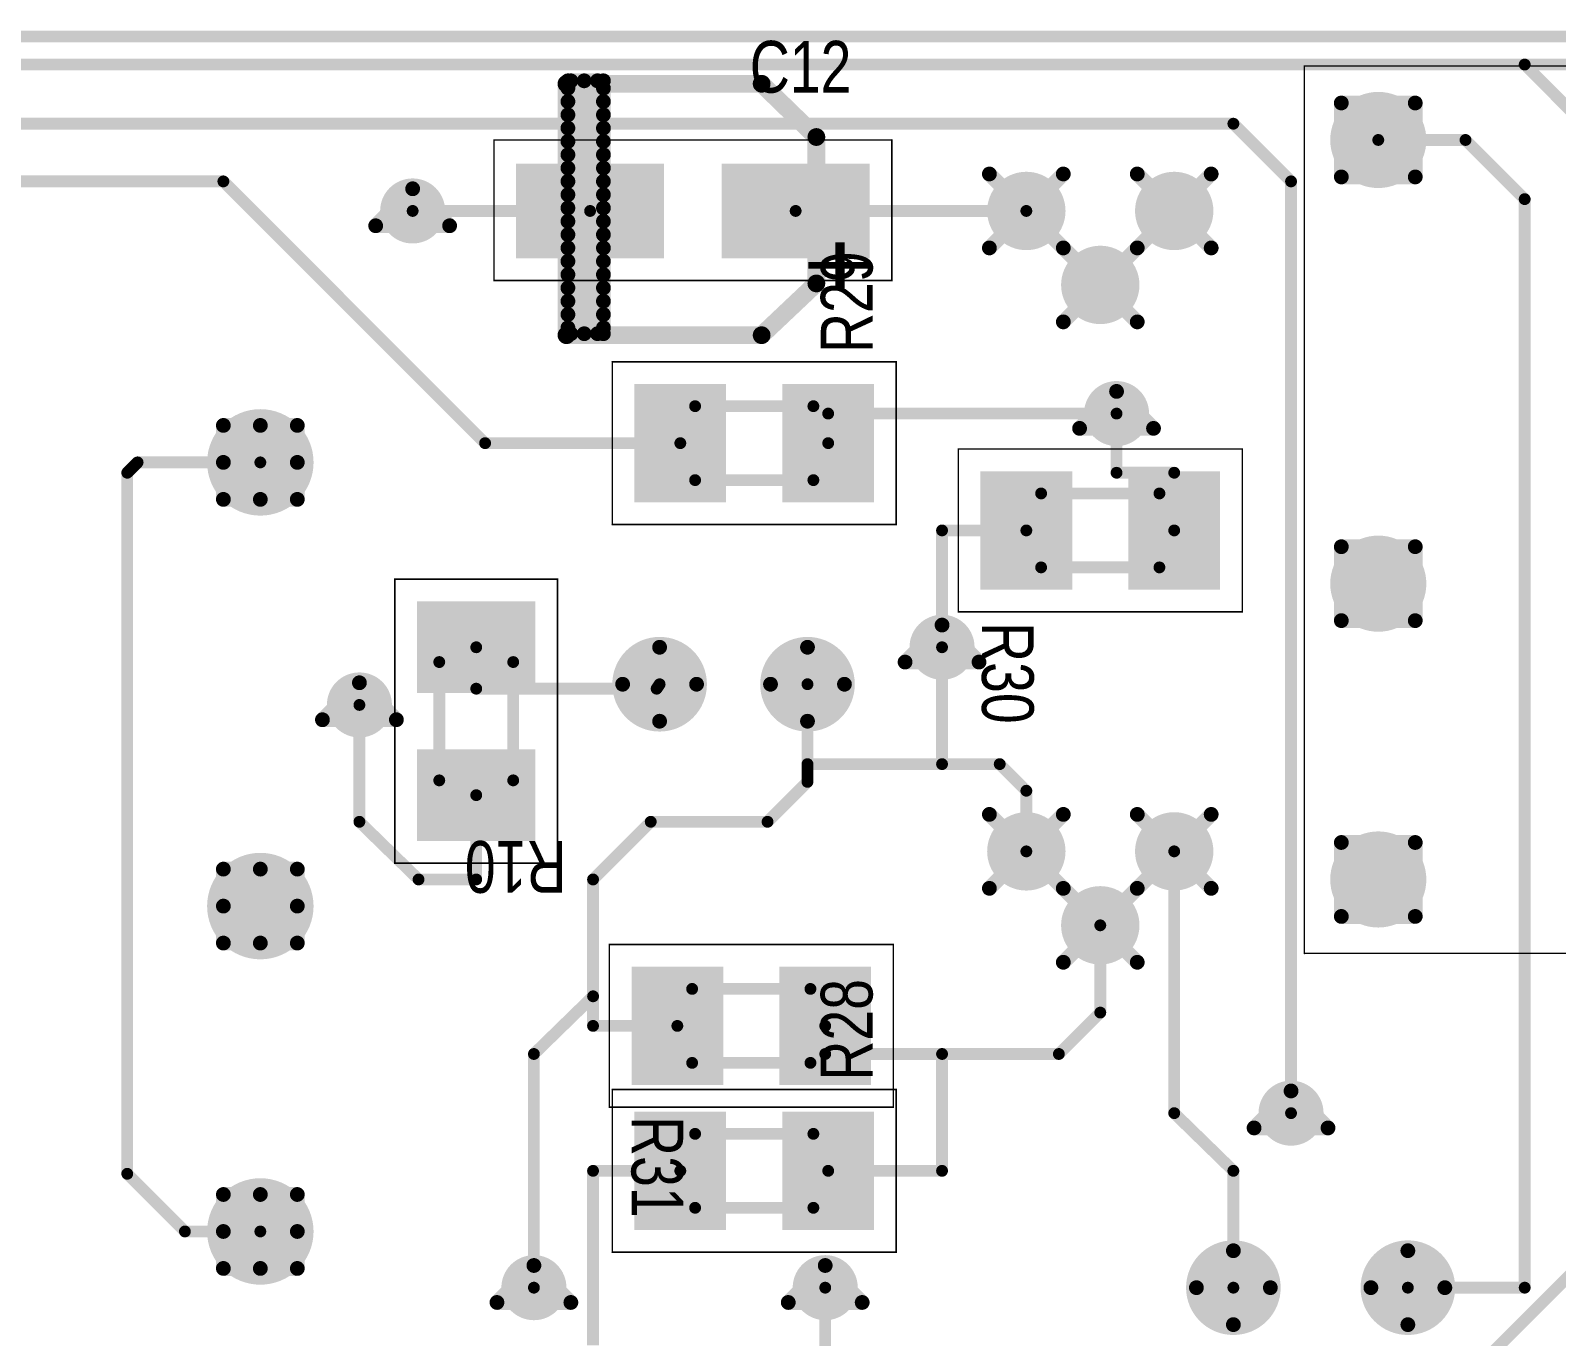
# Model space of a CAD drawing. Extents: x 0 to 12.4, y -1.9 to 1.3.
# Drawn here: x 6.234 to 7.266, y 0.459 to 1.342 of the extents above; entities that cross this region are included whole.
import ezdxf

# ---------------------------------------------------------------- set-up
doc = ezdxf.new("R2010")
doc.units = 0

msp = doc.modelspace()

# ---------------------------------------------------------------- linework, layer by layer
for points, const_width in [([(12.361, 0.02), (0, 0.02), (0, 1.338), (12.361, 1.338), (12.361, 0.02)], 0.008), ([(7.095, 0.748), (7.095, 1.318), (7.495, 1.318), (7.495, 0.718), (7.095, 0.718), (7.095, 0.748)], 0.001)]:
    msp.add_lwpolyline(points, close=True, dxfattribs=dict(const_width=const_width))
at = {"const_width": 0.0005}
for points in [[(7.0947, 1.318, 1), (7.0953, 1.318, 1)], [(7.0947, 0.748, 1), (7.0953, 0.748, 1)], [(7.0947, 0.748, 1), (7.0953, 0.748, 1)], [(7.0947, 0.718, 1), (7.0953, 0.718, 1)]]:
    msp.add_lwpolyline(points, format="xyb", close=True, dxfattribs=at)
at = {"layer": 'ASB', "const_width": 0.027}
for points in [[(6.894, 1.22, 1), (6.92, 1.22, 1)], [(6.994, 1.22, 1), (7.02, 1.22, 1)], [(6.944, 1.17, 1), (6.97, 1.17, 1)], [(6.894, 0.787, 1), (6.92, 0.787, 1)], [(6.994, 0.787, 1), (7.02, 0.787, 1)], [(6.944, 0.737, 1), (6.97, 0.737, 1)]]:
    msp.add_lwpolyline(points, format="xyb", close=True, dxfattribs=at)
at = {"layer": 'BOT'}
for points, const_width in [([(12.341, 1.319), (0.02, 1.319), (0.02, 0.039), (12.341, 0.039), (12.341, 1.319)], 0.008), ([(6.816, 1.173), (6.547, 1.173), (6.547, 1.268), (6.816, 1.268), (6.816, 1.173)], 0.001), ([(6.627, 1.118), (6.819, 1.118), (6.819, 1.008), (6.627, 1.008), (6.627, 1.118)], 0.001), ([(7.053, 0.949), (6.861, 0.949), (6.861, 1.059), (7.053, 1.059), (7.053, 0.949)], 0.001), ([(6.59, 0.971), (6.59, 0.779), (6.48, 0.779), (6.48, 0.971), (6.59, 0.971)], 0.001), ([(6.817, 0.614), (6.625, 0.614), (6.625, 0.724), (6.817, 0.724), (6.817, 0.614)], 0.001), ([(6.627, 0.626), (6.819, 0.626), (6.819, 0.516), (6.627, 0.516), (6.627, 0.626)], 0.001)]:
    msp.add_lwpolyline(points, close=True, dxfattribs=dict(at, const_width=const_width))
at = {"layer": 'BOT', "const_width": 0.008}
for points in [[(4.527, 1.319), (7.244, 1.319)], [(7.244, 1.319), (7.519, 1.043)], [(7.047, 1.279), (4.763, 1.279)], [(7.086, 1.24), (7.047, 1.279)], [(7.145, 1.268), (7.204, 1.268)], [(7.204, 1.268), (7.244, 1.228)], [(5.078, 1.24), (6.364, 1.24)], [(6.364, 1.24), (6.541, 1.063)], [(7.086, 0.61), (7.086, 1.24)], [(7.244, 1.228), (7.244, 0.492)], [(6.612, 1.22), (6.492, 1.22)], [(6.612, 1.22), (6.492, 1.22)], [(6.907, 1.22), (6.751, 1.22)], [(6.968, 1.083), (6.773, 1.083)], [(6.773, 1.083), (6.773, 1.063)], [(6.773, 1.063), (6.773, 1.083)], [(6.773, 1.083), (6.968, 1.083)], [(6.968, 1.043), (6.968, 1.083)], [(6.541, 1.063), (6.673, 1.063)], [(6.299, 1.043), (6.306, 1.05)], [(6.306, 1.05), (6.389, 1.05)], [(6.299, 0.569), (6.299, 1.043)], [(7.007, 1.043), (6.968, 1.043)], [(7.007, 1.004), (7.007, 1.043)], [(6.907, 1.004), (6.85, 1.004)], [(6.85, 1.004), (6.85, 0.925)], [(6.85, 0.925), (6.85, 1.004)], [(6.85, 1.004), (6.907, 1.004)], [(6.535, 0.925), (6.535, 0.897)], [(6.85, 0.846), (6.85, 0.925)], [(6.535, 0.897), (6.657, 0.897)], [(6.657, 0.897), (6.659, 0.9)], [(6.759, 0.9), (6.759, 0.846)], [(6.759, 0.846), (6.759, 0.9)], [(6.759, 0.9), (6.759, 0.846)], [(6.456, 0.886), (6.456, 0.807)], [(6.759, 0.846), (6.759, 0.834)], [(6.85, 0.846), (6.759, 0.846)], [(6.759, 0.846), (6.85, 0.846)], [(6.889, 0.846), (6.85, 0.846)], [(6.907, 0.828), (6.889, 0.846)], [(6.759, 0.834), (6.732, 0.807)], [(6.535, 0.768), (6.535, 0.825)], [(6.907, 0.787), (6.907, 0.828)], [(6.456, 0.807), (6.496, 0.768)], [(6.653, 0.807), (6.614, 0.768)], [(6.732, 0.807), (6.653, 0.807)], [(7.007, 0.787), (7.007, 0.61)], [(6.496, 0.768), (6.535, 0.768)], [(6.614, 0.768), (6.614, 0.689)], [(6.957, 0.678), (6.957, 0.737)], [(6.614, 0.689), (6.574, 0.65)], [(6.614, 0.669), (6.614, 0.689)], [(6.614, 0.689), (6.614, 0.669)], [(6.929, 0.65), (6.957, 0.678)], [(6.671, 0.669), (6.614, 0.669)], [(6.614, 0.669), (6.671, 0.669)], [(6.771, 0.669), (6.771, 0.65)], [(6.771, 0.669), (6.771, 0.65)], [(6.574, 0.65), (6.574, 0.492)], [(6.771, 0.65), (6.85, 0.65)], [(6.771, 0.65), (6.85, 0.65)], [(6.85, 0.65), (6.929, 0.65)], [(6.85, 0.65), (6.85, 0.571)], [(7.007, 0.61), (7.047, 0.571)], [(6.338, 0.53), (6.299, 0.569)], [(6.614, 0.453), (6.614, 0.571)], [(6.614, 0.571), (6.673, 0.571)], [(6.85, 0.571), (6.773, 0.571)], [(7.047, 0.571), (7.047, 0.492)], [(7.345, 0.571), (7.204, 0.43)], [(6.389, 0.53), (6.338, 0.53)], [(6.771, 0.492), (6.771, 0.43)], [(7.244, 0.492), (7.165, 0.492)]]:
    msp.add_lwpolyline(points, dxfattribs=at)
at = {"layer": 'BOT'}
for points, const_width in [([(7.242, 1.319, 1), (7.246, 1.319, 1)], 0.004), ([(7.242, 1.319, 1), (7.246, 1.319, 1)], 0.004), ([(7.13, 1.268, 1), (7.16, 1.268, 1)], 0.031), ([(7.045, 1.279, 1), (7.049, 1.279, 1)], 0.004), ([(7.045, 1.279, 1), (7.049, 1.279, 1)], 0.004), ([(7.143, 1.268, 1), (7.147, 1.268, 1)], 0.004), ([(7.202, 1.268, 1), (7.206, 1.268, 1)], 0.004), ([(7.202, 1.268, 1), (7.206, 1.268, 1)], 0.004), ([(6.5467, 1.268, 1), (6.5473, 1.268, 1)], 0.0005), ([(6.8157, 1.268, 1), (6.8163, 1.268, 1)], 0.0005), ([(6.362, 1.24, 1), (6.366, 1.24, 1)], 0.004), ([(6.362, 1.24, 1), (6.366, 1.24, 1)], 0.004), ([(6.482, 1.22, 1), (6.502, 1.22, 1)], 0.02), ([(6.482, 1.22, 1), (6.502, 1.22, 1)], 0.02), ([(6.894, 1.22, 1), (6.92, 1.22, 1)], 0.027), ([(6.994, 1.22, 1), (7.02, 1.22, 1)], 0.027), ([(7.084, 1.24, 1), (7.088, 1.24, 1)], 0.004), ([(7.084, 1.24, 1), (7.088, 1.24, 1)], 0.004), ([(7.242, 1.228, 1), (7.246, 1.228, 1)], 0.004), ([(7.242, 1.228, 1), (7.246, 1.228, 1)], 0.004), ([(6.49, 1.22, 1), (6.494, 1.22, 1)], 0.004), ([(6.49, 1.22, 1), (6.494, 1.22, 1)], 0.004), ([(6.61, 1.22, 1), (6.614, 1.22, 1)], 0.004), ([(6.61, 1.22, 1), (6.614, 1.22, 1)], 0.004), ([(6.749, 1.22, 1), (6.753, 1.22, 1)], 0.004), ([(6.905, 1.22, 1), (6.909, 1.22, 1)], 0.004), ([(6.944, 1.17, 1), (6.97, 1.17, 1)], 0.027), ([(6.5467, 1.173, 1), (6.5473, 1.173, 1)], 0.0005), ([(6.8157, 1.173, 1), (6.8163, 1.173, 1)], 0.0005), ([(6.8157, 1.173, 1), (6.8163, 1.173, 1)], 0.0005), ([(6.6267, 1.118, 1), (6.6273, 1.118, 1)], 0.0005), ([(6.6267, 1.118, 1), (6.6273, 1.118, 1)], 0.0005), ([(6.8187, 1.118, 1), (6.8193, 1.118, 1)], 0.0005), ([(6.958, 1.083, 1), (6.978, 1.083, 1)], 0.02), ([(6.372, 1.05, 1), (6.406, 1.05, 1)], 0.035), ([(6.771, 1.083, 1), (6.775, 1.083, 1)], 0.004), ([(6.771, 1.083, 1), (6.775, 1.083, 1)], 0.004), ([(6.771, 1.083, 1), (6.775, 1.083, 1)], 0.004), ([(6.771, 1.083, 1), (6.775, 1.083, 1)], 0.004), ([(6.966, 1.083, 1), (6.97, 1.083, 1)], 0.004), ([(6.966, 1.083, 1), (6.97, 1.083, 1)], 0.004), ([(6.966, 1.083, 1), (6.97, 1.083, 1)], 0.004), ([(6.539, 1.063, 1), (6.543, 1.063, 1)], 0.004), ([(6.539, 1.063, 1), (6.543, 1.063, 1)], 0.004), ([(6.671, 1.063, 1), (6.675, 1.063, 1)], 0.004), ([(6.771, 1.063, 1), (6.775, 1.063, 1)], 0.004), ([(6.771, 1.063, 1), (6.775, 1.063, 1)], 0.004), ([(6.304, 1.05, 1), (6.308, 1.05, 1)], 0.004), ([(6.304, 1.05, 1), (6.308, 1.05, 1)], 0.004), ([(6.387, 1.05, 1), (6.391, 1.05, 1)], 0.004), ([(6.8607, 1.059, 1), (6.8613, 1.059, 1)], 0.0005), ([(7.0527, 1.059, 1), (7.0533, 1.059, 1)], 0.0005), ([(6.297, 1.043, 1), (6.301, 1.043, 1)], 0.004), ([(6.297, 1.043, 1), (6.301, 1.043, 1)], 0.004), ([(6.966, 1.043, 1), (6.97, 1.043, 1)], 0.004), ([(6.966, 1.043, 1), (6.97, 1.043, 1)], 0.004), ([(7.005, 1.043, 1), (7.009, 1.043, 1)], 0.004), ([(7.005, 1.043, 1), (7.009, 1.043, 1)], 0.004), ([(6.6267, 1.008, 1), (6.6273, 1.008, 1)], 0.0005), ([(6.8187, 1.008, 1), (6.8193, 1.008, 1)], 0.0005), ([(6.848, 1.004, 1), (6.852, 1.004, 1)], 0.004), ([(6.848, 1.004, 1), (6.852, 1.004, 1)], 0.004), ([(6.848, 1.004, 1), (6.852, 1.004, 1)], 0.004), ([(6.848, 1.004, 1), (6.852, 1.004, 1)], 0.004), ([(6.905, 1.004, 1), (6.909, 1.004, 1)], 0.004), ([(6.905, 1.004, 1), (6.909, 1.004, 1)], 0.004), ([(7.005, 1.004, 1), (7.009, 1.004, 1)], 0.004), ([(7.13, 0.968, 1), (7.16, 0.968, 1)], 0.031), ([(6.4798, 0.971, 1), (6.4803, 0.971, 1)], 0.0005), ([(6.5897, 0.971, 1), (6.5903, 0.971, 1)], 0.0005), ([(6.5897, 0.971, 1), (6.5903, 0.971, 1)], 0.0005), ([(6.8607, 0.949, 1), (6.8613, 0.949, 1)], 0.0005), ([(7.0527, 0.949, 1), (7.0533, 0.949, 1)], 0.0005), ([(7.0527, 0.949, 1), (7.0533, 0.949, 1)], 0.0005), ([(6.84, 0.925, 1), (6.86, 0.925, 1)], 0.02), ([(6.533, 0.925, 1), (6.537, 0.925, 1)], 0.004), ([(6.644, 0.9, 1), (6.674, 0.9, 1)], 0.031), ([(6.744, 0.9, 1), (6.774, 0.9, 1)], 0.031), ([(6.848, 0.925, 1), (6.852, 0.925, 1)], 0.004), ([(6.848, 0.925, 1), (6.852, 0.925, 1)], 0.004), ([(6.848, 0.925, 1), (6.852, 0.925, 1)], 0.004), ([(6.446, 0.886, 1), (6.466, 0.886, 1)], 0.02), ([(6.533, 0.897, 1), (6.537, 0.897, 1)], 0.004), ([(6.533, 0.897, 1), (6.537, 0.897, 1)], 0.004), ([(6.655, 0.897, 1), (6.659, 0.897, 1)], 0.004), ([(6.655, 0.897, 1), (6.659, 0.897, 1)], 0.004), ([(6.657, 0.9, 1), (6.661, 0.9, 1)], 0.004), ([(6.757, 0.9, 1), (6.761, 0.9, 1)], 0.004), ([(6.757, 0.9, 1), (6.761, 0.9, 1)], 0.004), ([(6.757, 0.9, 1), (6.761, 0.9, 1)], 0.004), ([(6.454, 0.886, 1), (6.458, 0.886, 1)], 0.004), ([(6.757, 0.846, 1), (6.761, 0.846, 1)], 0.004), ([(6.757, 0.846, 1), (6.761, 0.846, 1)], 0.004), ([(6.757, 0.846, 1), (6.761, 0.846, 1)], 0.004), ([(6.757, 0.846, 1), (6.761, 0.846, 1)], 0.004), ([(6.757, 0.846, 1), (6.761, 0.846, 1)], 0.004), ([(6.757, 0.846, 1), (6.761, 0.846, 1)], 0.004), ([(6.848, 0.846, 1), (6.852, 0.846, 1)], 0.004), ([(6.848, 0.846, 1), (6.852, 0.846, 1)], 0.004), ([(6.848, 0.846, 1), (6.852, 0.846, 1)], 0.004), ([(6.848, 0.846, 1), (6.852, 0.846, 1)], 0.004), ([(6.887, 0.846, 1), (6.891, 0.846, 1)], 0.004), ([(6.887, 0.846, 1), (6.891, 0.846, 1)], 0.004), ([(6.757, 0.834, 1), (6.761, 0.834, 1)], 0.004), ([(6.757, 0.834, 1), (6.761, 0.834, 1)], 0.004), ([(6.533, 0.825, 1), (6.537, 0.825, 1)], 0.004), ([(6.905, 0.828, 1), (6.909, 0.828, 1)], 0.004), ([(6.905, 0.828, 1), (6.909, 0.828, 1)], 0.004), ([(6.454, 0.807, 1), (6.458, 0.807, 1)], 0.004), ([(6.454, 0.807, 1), (6.458, 0.807, 1)], 0.004), ([(6.651, 0.807, 1), (6.655, 0.807, 1)], 0.004), ([(6.651, 0.807, 1), (6.655, 0.807, 1)], 0.004), ([(6.73, 0.807, 1), (6.734, 0.807, 1)], 0.004), ([(6.73, 0.807, 1), (6.734, 0.807, 1)], 0.004), ([(6.894, 0.787, 1), (6.92, 0.787, 1)], 0.027), ([(6.994, 0.787, 1), (7.02, 0.787, 1)], 0.027), ([(7.13, 0.768, 1), (7.16, 0.768, 1)], 0.031), ([(6.372, 0.75, 1), (6.406, 0.75, 1)], 0.035), ([(6.905, 0.787, 1), (6.909, 0.787, 1)], 0.004), ([(7.005, 0.787, 1), (7.009, 0.787, 1)], 0.004), ([(6.4798, 0.779, 1), (6.4803, 0.779, 1)], 0.0005), ([(6.5897, 0.779, 1), (6.5903, 0.779, 1)], 0.0005), ([(6.494, 0.768, 1), (6.498, 0.768, 1)], 0.004), ([(6.494, 0.768, 1), (6.498, 0.768, 1)], 0.004), ([(6.533, 0.768, 1), (6.537, 0.768, 1)], 0.004), ([(6.533, 0.768, 1), (6.537, 0.768, 1)], 0.004), ([(6.612, 0.768, 1), (6.616, 0.768, 1)], 0.004), ([(6.612, 0.768, 1), (6.616, 0.768, 1)], 0.004), ([(6.944, 0.737, 1), (6.97, 0.737, 1)], 0.027), ([(6.955, 0.737, 1), (6.959, 0.737, 1)], 0.004), ([(6.6247, 0.724, 1), (6.6253, 0.724, 1)], 0.0005), ([(6.8167, 0.724, 1), (6.8173, 0.724, 1)], 0.0005), ([(6.612, 0.689, 1), (6.616, 0.689, 1)], 0.004), ([(6.612, 0.689, 1), (6.616, 0.689, 1)], 0.004), ([(6.612, 0.689, 1), (6.616, 0.689, 1)], 0.004), ([(6.612, 0.689, 1), (6.616, 0.689, 1)], 0.004), ([(6.955, 0.678, 1), (6.959, 0.678, 1)], 0.004), ([(6.955, 0.678, 1), (6.959, 0.678, 1)], 0.004), ([(6.612, 0.669, 1), (6.616, 0.669, 1)], 0.004), ([(6.612, 0.669, 1), (6.616, 0.669, 1)], 0.004), ([(6.612, 0.669, 1), (6.616, 0.669, 1)], 0.004), ([(6.612, 0.669, 1), (6.616, 0.669, 1)], 0.004), ([(6.669, 0.669, 1), (6.673, 0.669, 1)], 0.004), ([(6.669, 0.669, 1), (6.673, 0.669, 1)], 0.004), ([(6.769, 0.669, 1), (6.773, 0.669, 1)], 0.004), ([(6.769, 0.669, 1), (6.773, 0.669, 1)], 0.004), ([(6.572, 0.65, 1), (6.576, 0.65, 1)], 0.004), ([(6.572, 0.65, 1), (6.576, 0.65, 1)], 0.004), ([(6.769, 0.65, 1), (6.773, 0.65, 1)], 0.004), ([(6.769, 0.65, 1), (6.773, 0.65, 1)], 0.004), ([(6.769, 0.65, 1), (6.773, 0.65, 1)], 0.004), ([(6.769, 0.65, 1), (6.773, 0.65, 1)], 0.004), ([(6.848, 0.65, 1), (6.852, 0.65, 1)], 0.004), ([(6.848, 0.65, 1), (6.852, 0.65, 1)], 0.004), ([(6.848, 0.65, 1), (6.852, 0.65, 1)], 0.004), ([(6.848, 0.65, 1), (6.852, 0.65, 1)], 0.004), ([(6.927, 0.65, 1), (6.931, 0.65, 1)], 0.004), ([(6.927, 0.65, 1), (6.931, 0.65, 1)], 0.004), ([(7.076, 0.61, 1), (7.096, 0.61, 1)], 0.02), ([(6.6267, 0.626, 1), (6.6273, 0.626, 1)], 0.0005), ([(6.6267, 0.626, 1), (6.6273, 0.626, 1)], 0.0005), ([(6.8187, 0.626, 1), (6.8193, 0.626, 1)], 0.0005), ([(6.6247, 0.614, 1), (6.6253, 0.614, 1)], 0.0005), ([(6.8167, 0.614, 1), (6.8173, 0.614, 1)], 0.0005), ([(6.8167, 0.614, 1), (6.8173, 0.614, 1)], 0.0005), ([(7.005, 0.61, 1), (7.009, 0.61, 1)], 0.004), ([(7.005, 0.61, 1), (7.009, 0.61, 1)], 0.004), ([(7.084, 0.61, 1), (7.088, 0.61, 1)], 0.004), ([(6.297, 0.569, 1), (6.301, 0.569, 1)], 0.004), ([(6.297, 0.569, 1), (6.301, 0.569, 1)], 0.004), ([(6.612, 0.571, 1), (6.616, 0.571, 1)], 0.004), ([(6.612, 0.571, 1), (6.616, 0.571, 1)], 0.004), ([(6.671, 0.571, 1), (6.675, 0.571, 1)], 0.004), ([(6.771, 0.571, 1), (6.775, 0.571, 1)], 0.004), ([(6.848, 0.571, 1), (6.852, 0.571, 1)], 0.004), ([(6.848, 0.571, 1), (6.852, 0.571, 1)], 0.004), ([(7.045, 0.571, 1), (7.049, 0.571, 1)], 0.004), ([(7.045, 0.571, 1), (7.049, 0.571, 1)], 0.004), ([(6.372, 0.53, 1), (6.406, 0.53, 1)], 0.035), ([(6.336, 0.53, 1), (6.34, 0.53, 1)], 0.004), ([(6.336, 0.53, 1), (6.34, 0.53, 1)], 0.004), ([(6.387, 0.53, 1), (6.391, 0.53, 1)], 0.004), ([(6.6267, 0.516, 1), (6.6273, 0.516, 1)], 0.0005), ([(6.8187, 0.516, 1), (6.8193, 0.516, 1)], 0.0005), ([(7.032, 0.492, 1), (7.062, 0.492, 1)], 0.031), ([(7.15, 0.492, 1), (7.18, 0.492, 1)], 0.031), ([(6.564, 0.492, 1), (6.584, 0.492, 1)], 0.02), ([(6.761, 0.492, 1), (6.781, 0.492, 1)], 0.02), ([(6.572, 0.492, 1), (6.576, 0.492, 1)], 0.004), ([(6.769, 0.492, 1), (6.773, 0.492, 1)], 0.004), ([(7.045, 0.492, 1), (7.049, 0.492, 1)], 0.004), ([(7.163, 0.492, 1), (7.167, 0.492, 1)], 0.004), ([(7.242, 0.492, 1), (7.246, 0.492, 1)], 0.004), ([(7.242, 0.492, 1), (7.246, 0.492, 1)], 0.004)]:
    msp.add_lwpolyline(points, format="xyb", close=True, dxfattribs=dict(at, const_width=const_width))
for points in [[(6.563, 1.189), (6.661, 1.189), (6.563, 1.251), (6.661, 1.251)], [(6.702, 1.189), (6.8, 1.189), (6.702, 1.251), (6.8, 1.251)], [(6.643, 1.024), (6.703, 1.024), (6.643, 1.102), (6.703, 1.102)], [(6.743, 1.024), (6.803, 1.024), (6.743, 1.102), (6.803, 1.102)], [(6.877, 0.965), (6.937, 0.965), (6.877, 1.043), (6.937, 1.043)], [(6.977, 0.965), (7.037, 0.965), (6.977, 1.043), (7.037, 1.043)], [(6.496, 0.895), (6.574, 0.895), (6.496, 0.955), (6.574, 0.955)], [(6.496, 0.795), (6.574, 0.795), (6.496, 0.855), (6.574, 0.855)], [(6.641, 0.63), (6.701, 0.63), (6.641, 0.708), (6.701, 0.708)], [(6.741, 0.63), (6.801, 0.63), (6.741, 0.708), (6.801, 0.708)], [(6.643, 0.532), (6.703, 0.532), (6.643, 0.61), (6.703, 0.61)], [(6.743, 0.532), (6.803, 0.532), (6.743, 0.61), (6.803, 0.61)]]:
    msp.add_solid(points, dxfattribs=at)
at = {"layer": 'DRD', "const_width": 0.01}
for points in [[(7.17, 1.293), (7.12, 1.243)], [(7.17, 1.243), (7.12, 1.293)], [(7.12, 1.293), (7.12, 1.243)], [(7.17, 1.293), (7.12, 1.293)], [(7.17, 1.243), (7.17, 1.293)], [(6.932, 1.245), (6.882, 1.195)], [(6.932, 1.195), (6.882, 1.245)], [(7.032, 1.245), (6.982, 1.195)], [(7.032, 1.195), (6.982, 1.245)], [(6.492, 1.235), (6.467, 1.21)], [(6.492, 1.235), (6.467, 1.21)], [(6.517, 1.21), (6.492, 1.235)], [(6.517, 1.21), (6.492, 1.235)], [(7.12, 1.243), (7.17, 1.243)], [(6.467, 1.21), (6.517, 1.21)], [(6.467, 1.21), (6.517, 1.21)], [(6.982, 1.195), (6.932, 1.145)], [(6.982, 1.145), (6.932, 1.195)], [(6.968, 1.098), (6.943, 1.073)], [(6.993, 1.073), (6.968, 1.098)], [(6.364, 1.075), (6.364, 1.025)], [(6.414, 1.075), (6.364, 1.075)], [(6.389, 1.025), (6.389, 1.075)], [(6.414, 1.025), (6.414, 1.075)], [(6.943, 1.073), (6.993, 1.073)], [(6.414, 1.05), (6.364, 1.05)], [(6.364, 1.025), (6.414, 1.025)], [(7.17, 0.993), (7.12, 0.943)], [(7.17, 0.943), (7.12, 0.993)], [(7.12, 0.993), (7.12, 0.943)], [(7.17, 0.993), (7.12, 0.993)], [(7.17, 0.943), (7.17, 0.993)], [(6.85, 0.94), (6.825, 0.915)], [(6.875, 0.915), (6.85, 0.94)], [(7.12, 0.943), (7.17, 0.943)], [(6.659, 0.875), (6.659, 0.925)], [(6.759, 0.875), (6.759, 0.925)], [(6.825, 0.915), (6.875, 0.915)], [(6.456, 0.901), (6.431, 0.876)], [(6.481, 0.876), (6.456, 0.901)], [(6.684, 0.9), (6.634, 0.9)], [(6.784, 0.9), (6.734, 0.9)], [(6.431, 0.876), (6.481, 0.876)], [(6.932, 0.812), (6.882, 0.762)], [(6.932, 0.762), (6.882, 0.812)], [(7.032, 0.812), (6.982, 0.762)], [(7.032, 0.762), (6.982, 0.812)], [(7.17, 0.793), (7.12, 0.743)], [(7.17, 0.743), (7.12, 0.793)], [(7.12, 0.793), (7.12, 0.743)], [(7.17, 0.793), (7.12, 0.793)], [(7.17, 0.743), (7.17, 0.793)], [(6.364, 0.775), (6.364, 0.725)], [(6.414, 0.775), (6.364, 0.775)], [(6.389, 0.725), (6.389, 0.775)], [(6.414, 0.725), (6.414, 0.775)], [(6.982, 0.762), (6.932, 0.712)], [(6.982, 0.712), (6.932, 0.762)], [(6.414, 0.75), (6.364, 0.75)], [(7.12, 0.743), (7.17, 0.743)], [(6.364, 0.725), (6.414, 0.725)], [(7.086, 0.625), (7.061, 0.6)], [(7.111, 0.6), (7.086, 0.625)], [(7.061, 0.6), (7.111, 0.6)], [(6.364, 0.555), (6.364, 0.505)], [(6.414, 0.555), (6.364, 0.555)], [(6.389, 0.505), (6.389, 0.555)], [(6.414, 0.505), (6.414, 0.555)], [(6.414, 0.53), (6.364, 0.53)], [(7.047, 0.467), (7.047, 0.517)], [(7.165, 0.467), (7.165, 0.517)], [(6.364, 0.505), (6.414, 0.505)], [(6.574, 0.507), (6.549, 0.482)], [(6.599, 0.482), (6.574, 0.507)], [(6.771, 0.507), (6.746, 0.482)], [(6.796, 0.482), (6.771, 0.507)], [(7.072, 0.492), (7.022, 0.492)], [(7.19, 0.492), (7.14, 0.492)], [(6.549, 0.482), (6.599, 0.482)], [(6.746, 0.482), (6.796, 0.482)]]:
    msp.add_lwpolyline(points, dxfattribs=at)
at = {"layer": 'DRD', "const_width": 0.005}
for points in [[(7.1175, 1.293, 1), (7.1225, 1.293, 1)], [(7.1175, 1.293, 1), (7.1225, 1.293, 1)], [(7.1175, 1.293, 1), (7.1225, 1.293, 1)], [(7.1675, 1.293, 1), (7.1725, 1.293, 1)], [(7.1675, 1.293, 1), (7.1725, 1.293, 1)], [(7.1675, 1.293, 1), (7.1725, 1.293, 1)], [(6.8795, 1.245, 1), (6.8845, 1.245, 1)], [(6.9295, 1.245, 1), (6.9345, 1.245, 1)], [(6.9795, 1.245, 1), (6.9845, 1.245, 1)], [(7.0295, 1.245, 1), (7.0345, 1.245, 1)], [(6.4895, 1.235, 1), (6.4945, 1.235, 1)], [(6.4895, 1.235, 1), (6.4945, 1.235, 1)], [(6.4895, 1.235, 1), (6.4945, 1.235, 1)], [(6.4895, 1.235, 1), (6.4945, 1.235, 1)], [(7.1175, 1.243, 1), (7.1225, 1.243, 1)], [(7.1175, 1.243, 1), (7.1225, 1.243, 1)], [(7.1175, 1.243, 1), (7.1225, 1.243, 1)], [(7.1675, 1.243, 1), (7.1725, 1.243, 1)], [(7.1675, 1.243, 1), (7.1725, 1.243, 1)], [(7.1675, 1.243, 1), (7.1725, 1.243, 1)], [(6.4645, 1.21, 1), (6.4695, 1.21, 1)], [(6.4645, 1.21, 1), (6.4695, 1.21, 1)], [(6.4645, 1.21, 1), (6.4695, 1.21, 1)], [(6.4645, 1.21, 1), (6.4695, 1.21, 1)], [(6.5145, 1.21, 1), (6.5195, 1.21, 1)], [(6.5145, 1.21, 1), (6.5195, 1.21, 1)], [(6.5145, 1.21, 1), (6.5195, 1.21, 1)], [(6.5145, 1.21, 1), (6.5195, 1.21, 1)], [(6.8795, 1.195, 1), (6.8845, 1.195, 1)], [(6.9295, 1.195, 1), (6.9345, 1.195, 1)], [(6.9295, 1.195, 1), (6.9345, 1.195, 1)], [(6.9795, 1.195, 1), (6.9845, 1.195, 1)], [(6.9795, 1.195, 1), (6.9845, 1.195, 1)], [(7.0295, 1.195, 1), (7.0345, 1.195, 1)], [(6.9295, 1.145, 1), (6.9345, 1.145, 1)], [(6.9795, 1.145, 1), (6.9845, 1.145, 1)], [(6.9655, 1.098, 1), (6.9705, 1.098, 1)], [(6.9655, 1.098, 1), (6.9705, 1.098, 1)], [(6.3615, 1.075, 1), (6.3665, 1.075, 1)], [(6.3615, 1.075, 1), (6.3665, 1.075, 1)], [(6.3865, 1.075, 1), (6.3915, 1.075, 1)], [(6.4115, 1.075, 1), (6.4165, 1.075, 1)], [(6.4115, 1.075, 1), (6.4165, 1.075, 1)], [(6.9405, 1.073, 1), (6.9455, 1.073, 1)], [(6.9405, 1.073, 1), (6.9455, 1.073, 1)], [(6.9905, 1.073, 1), (6.9955, 1.073, 1)], [(6.9905, 1.073, 1), (6.9955, 1.073, 1)], [(6.3615, 1.05, 1), (6.3665, 1.05, 1)], [(6.4115, 1.05, 1), (6.4165, 1.05, 1)], [(6.3615, 1.025, 1), (6.3665, 1.025, 1)], [(6.3615, 1.025, 1), (6.3665, 1.025, 1)], [(6.3865, 1.025, 1), (6.3915, 1.025, 1)], [(6.4115, 1.025, 1), (6.4165, 1.025, 1)], [(6.4115, 1.025, 1), (6.4165, 1.025, 1)], [(7.1175, 0.993, 1), (7.1225, 0.993, 1)], [(7.1175, 0.993, 1), (7.1225, 0.993, 1)], [(7.1175, 0.993, 1), (7.1225, 0.993, 1)], [(7.1675, 0.993, 1), (7.1725, 0.993, 1)], [(7.1675, 0.993, 1), (7.1725, 0.993, 1)], [(7.1675, 0.993, 1), (7.1725, 0.993, 1)], [(6.8475, 0.94, 1), (6.8525, 0.94, 1)], [(6.8475, 0.94, 1), (6.8525, 0.94, 1)], [(7.1175, 0.943, 1), (7.1225, 0.943, 1)], [(7.1175, 0.943, 1), (7.1225, 0.943, 1)], [(7.1175, 0.943, 1), (7.1225, 0.943, 1)], [(7.1675, 0.943, 1), (7.1725, 0.943, 1)], [(7.1675, 0.943, 1), (7.1725, 0.943, 1)], [(7.1675, 0.943, 1), (7.1725, 0.943, 1)], [(6.6565, 0.925, 1), (6.6615, 0.925, 1)], [(6.7565, 0.925, 1), (6.7615, 0.925, 1)], [(6.8225, 0.915, 1), (6.8275, 0.915, 1)], [(6.8225, 0.915, 1), (6.8275, 0.915, 1)], [(6.8725, 0.915, 1), (6.8775, 0.915, 1)], [(6.8725, 0.915, 1), (6.8775, 0.915, 1)], [(6.4535, 0.901, 1), (6.4585, 0.901, 1)], [(6.4535, 0.901, 1), (6.4585, 0.901, 1)], [(6.6315, 0.9, 1), (6.6365, 0.9, 1)], [(6.6815, 0.9, 1), (6.6865, 0.9, 1)], [(6.7315, 0.9, 1), (6.7365, 0.9, 1)], [(6.7815, 0.9, 1), (6.7865, 0.9, 1)], [(6.4285, 0.876, 1), (6.4335, 0.876, 1)], [(6.4285, 0.876, 1), (6.4335, 0.876, 1)], [(6.4785, 0.876, 1), (6.4835, 0.876, 1)], [(6.4785, 0.876, 1), (6.4835, 0.876, 1)], [(6.6565, 0.875, 1), (6.6615, 0.875, 1)], [(6.7565, 0.875, 1), (6.7615, 0.875, 1)], [(6.8795, 0.812, 1), (6.8845, 0.812, 1)], [(6.9295, 0.812, 1), (6.9345, 0.812, 1)], [(6.9795, 0.812, 1), (6.9845, 0.812, 1)], [(7.0295, 0.812, 1), (7.0345, 0.812, 1)], [(7.1175, 0.793, 1), (7.1225, 0.793, 1)], [(7.1175, 0.793, 1), (7.1225, 0.793, 1)], [(7.1175, 0.793, 1), (7.1225, 0.793, 1)], [(7.1675, 0.793, 1), (7.1725, 0.793, 1)], [(7.1675, 0.793, 1), (7.1725, 0.793, 1)], [(7.1675, 0.793, 1), (7.1725, 0.793, 1)], [(6.3615, 0.775, 1), (6.3665, 0.775, 1)], [(6.3615, 0.775, 1), (6.3665, 0.775, 1)], [(6.3865, 0.775, 1), (6.3915, 0.775, 1)], [(6.4115, 0.775, 1), (6.4165, 0.775, 1)], [(6.4115, 0.775, 1), (6.4165, 0.775, 1)], [(6.8795, 0.762, 1), (6.8845, 0.762, 1)], [(6.9295, 0.762, 1), (6.9345, 0.762, 1)], [(6.9295, 0.762, 1), (6.9345, 0.762, 1)], [(6.9795, 0.762, 1), (6.9845, 0.762, 1)], [(6.9795, 0.762, 1), (6.9845, 0.762, 1)], [(7.0295, 0.762, 1), (7.0345, 0.762, 1)], [(6.3615, 0.75, 1), (6.3665, 0.75, 1)], [(6.4115, 0.75, 1), (6.4165, 0.75, 1)], [(7.1175, 0.743, 1), (7.1225, 0.743, 1)], [(7.1175, 0.743, 1), (7.1225, 0.743, 1)], [(7.1175, 0.743, 1), (7.1225, 0.743, 1)], [(7.1675, 0.743, 1), (7.1725, 0.743, 1)], [(7.1675, 0.743, 1), (7.1725, 0.743, 1)], [(7.1675, 0.743, 1), (7.1725, 0.743, 1)], [(6.3615, 0.725, 1), (6.3665, 0.725, 1)], [(6.3615, 0.725, 1), (6.3665, 0.725, 1)], [(6.3865, 0.725, 1), (6.3915, 0.725, 1)], [(6.4115, 0.725, 1), (6.4165, 0.725, 1)], [(6.4115, 0.725, 1), (6.4165, 0.725, 1)], [(6.9295, 0.712, 1), (6.9345, 0.712, 1)], [(6.9795, 0.712, 1), (6.9845, 0.712, 1)], [(7.0835, 0.625, 1), (7.0885, 0.625, 1)], [(7.0835, 0.625, 1), (7.0885, 0.625, 1)], [(7.0585, 0.6, 1), (7.0635, 0.6, 1)], [(7.0585, 0.6, 1), (7.0635, 0.6, 1)], [(7.1085, 0.6, 1), (7.1135, 0.6, 1)], [(7.1085, 0.6, 1), (7.1135, 0.6, 1)], [(6.3615, 0.555, 1), (6.3665, 0.555, 1)], [(6.3615, 0.555, 1), (6.3665, 0.555, 1)], [(6.3865, 0.555, 1), (6.3915, 0.555, 1)], [(6.4115, 0.555, 1), (6.4165, 0.555, 1)], [(6.4115, 0.555, 1), (6.4165, 0.555, 1)], [(6.3615, 0.53, 1), (6.3665, 0.53, 1)], [(6.4115, 0.53, 1), (6.4165, 0.53, 1)], [(7.0445, 0.517, 1), (7.0495, 0.517, 1)], [(7.1625, 0.517, 1), (7.1675, 0.517, 1)], [(6.3615, 0.505, 1), (6.3665, 0.505, 1)], [(6.3615, 0.505, 1), (6.3665, 0.505, 1)], [(6.3865, 0.505, 1), (6.3915, 0.505, 1)], [(6.4115, 0.505, 1), (6.4165, 0.505, 1)], [(6.4115, 0.505, 1), (6.4165, 0.505, 1)], [(6.5715, 0.507, 1), (6.5765, 0.507, 1)], [(6.5715, 0.507, 1), (6.5765, 0.507, 1)], [(6.7685, 0.507, 1), (6.7735, 0.507, 1)], [(6.7685, 0.507, 1), (6.7735, 0.507, 1)], [(7.0195, 0.492, 1), (7.0245, 0.492, 1)], [(7.0695, 0.492, 1), (7.0745, 0.492, 1)], [(7.1375, 0.492, 1), (7.1425, 0.492, 1)], [(7.1875, 0.492, 1), (7.1925, 0.492, 1)], [(6.5465, 0.482, 1), (6.5515, 0.482, 1)], [(6.5465, 0.482, 1), (6.5515, 0.482, 1)], [(6.5965, 0.482, 1), (6.6015, 0.482, 1)], [(6.5965, 0.482, 1), (6.6015, 0.482, 1)], [(6.7435, 0.482, 1), (6.7485, 0.482, 1)], [(6.7435, 0.482, 1), (6.7485, 0.482, 1)], [(6.7935, 0.482, 1), (6.7985, 0.482, 1)], [(6.7935, 0.482, 1), (6.7985, 0.482, 1)], [(7.0445, 0.467, 1), (7.0495, 0.467, 1)], [(7.1625, 0.467, 1), (7.1675, 0.467, 1)]]:
    msp.add_lwpolyline(points, format="xyb", close=True, dxfattribs=at)
at = {"layer": 'DRL'}
for points, const_width in [([(7.136, 1.268, 1), (7.154, 1.268, 1)], 0.019), ([(6.487, 1.22, 1), (6.497, 1.22, 1)], 0.01), ([(6.487, 1.22, 1), (6.497, 1.22, 1)], 0.01), ([(6.9, 1.22, 1), (6.914, 1.22, 1)], 0.015), ([(7, 1.22, 1), (7.014, 1.22, 1)], 0.015), ([(6.95, 1.17, 1), (6.964, 1.17, 1)], 0.015), ([(6.963, 1.083, 1), (6.973, 1.083, 1)], 0.01), ([(6.38, 1.05, 1), (6.398, 1.05, 1)], 0.019), ([(7.136, 0.968, 1), (7.154, 0.968, 1)], 0.019), ([(6.845, 0.925, 1), (6.855, 0.925, 1)], 0.01), ([(6.651, 0.9, 1), (6.667, 0.9, 1)], 0.016), ([(6.751, 0.9, 1), (6.767, 0.9, 1)], 0.016), ([(6.451, 0.886, 1), (6.461, 0.886, 1)], 0.01), ([(6.9, 0.787, 1), (6.914, 0.787, 1)], 0.015), ([(7, 0.787, 1), (7.014, 0.787, 1)], 0.015), ([(7.136, 0.768, 1), (7.154, 0.768, 1)], 0.019), ([(6.38, 0.75, 1), (6.398, 0.75, 1)], 0.019), ([(6.95, 0.737, 1), (6.964, 0.737, 1)], 0.015), ([(7.081, 0.61, 1), (7.091, 0.61, 1)], 0.01), ([(6.38, 0.53, 1), (6.398, 0.53, 1)], 0.019), ([(7.039, 0.492, 1), (7.055, 0.492, 1)], 0.016), ([(7.157, 0.492, 1), (7.173, 0.492, 1)], 0.016), ([(6.569, 0.492, 1), (6.579, 0.492, 1)], 0.01), ([(6.766, 0.492, 1), (6.776, 0.492, 1)], 0.01)]:
    msp.add_lwpolyline(points, format="xyb", close=True, dxfattribs=dict(at, const_width=const_width))
at = {"layer": 'SMB'}
for points, const_width in [([(7.129, 1.268, 1), (7.161, 1.268, 1)], 0.033), ([(6.481, 1.22, 1), (6.503, 1.22, 1)], 0.022), ([(6.481, 1.22, 1), (6.503, 1.22, 1)], 0.022), ([(6.894, 1.22, 1), (6.92, 1.22, 1)], 0.027), ([(6.994, 1.22, 1), (7.02, 1.22, 1)], 0.027), ([(6.944, 1.17, 1), (6.97, 1.17, 1)], 0.027), ([(6.957, 1.083, 1), (6.979, 1.083, 1)], 0.022), ([(6.371, 1.05, 1), (6.407, 1.05, 1)], 0.036), ([(7.129, 0.968, 1), (7.161, 0.968, 1)], 0.033), ([(6.839, 0.925, 1), (6.861, 0.925, 1)], 0.022), ([(6.643, 0.9, 1), (6.675, 0.9, 1)], 0.032), ([(6.743, 0.9, 1), (6.775, 0.9, 1)], 0.032), ([(6.445, 0.886, 1), (6.467, 0.886, 1)], 0.022), ([(6.894, 0.787, 1), (6.92, 0.787, 1)], 0.027), ([(6.994, 0.787, 1), (7.02, 0.787, 1)], 0.027), ([(7.129, 0.768, 1), (7.161, 0.768, 1)], 0.033), ([(6.371, 0.75, 1), (6.407, 0.75, 1)], 0.036), ([(6.944, 0.737, 1), (6.97, 0.737, 1)], 0.027), ([(7.075, 0.61, 1), (7.097, 0.61, 1)], 0.022), ([(6.371, 0.53, 1), (6.407, 0.53, 1)], 0.036), ([(7.031, 0.492, 1), (7.063, 0.492, 1)], 0.032), ([(7.149, 0.492, 1), (7.181, 0.492, 1)], 0.032), ([(6.563, 0.492, 1), (6.585, 0.492, 1)], 0.022), ([(6.76, 0.492, 1), (6.782, 0.492, 1)], 0.022)]:
    msp.add_lwpolyline(points, format="xyb", close=True, dxfattribs=dict(at, const_width=const_width))
for points in [[(6.562, 1.188), (6.662, 1.188), (6.562, 1.252), (6.662, 1.252)], [(6.701, 1.188), (6.801, 1.188), (6.701, 1.252), (6.801, 1.252)], [(6.642, 1.023), (6.704, 1.023), (6.642, 1.103), (6.704, 1.103)], [(6.742, 1.023), (6.804, 1.023), (6.742, 1.103), (6.804, 1.103)], [(6.876, 0.964), (6.938, 0.964), (6.876, 1.044), (6.938, 1.044)], [(6.976, 0.964), (7.038, 0.964), (6.976, 1.044), (7.038, 1.044)], [(6.495, 0.894), (6.575, 0.894), (6.495, 0.956), (6.575, 0.956)], [(6.495, 0.794), (6.575, 0.794), (6.495, 0.856), (6.575, 0.856)], [(6.64, 0.629), (6.702, 0.629), (6.64, 0.709), (6.702, 0.709)], [(6.74, 0.629), (6.802, 0.629), (6.74, 0.709), (6.802, 0.709)], [(6.642, 0.531), (6.704, 0.531), (6.642, 0.611), (6.704, 0.611)], [(6.742, 0.531), (6.804, 0.531), (6.742, 0.611), (6.804, 0.611)]]:
    msp.add_solid(points, dxfattribs=at)
at = {"layer": 'SPB'}
for points in [[(6.563, 1.189), (6.661, 1.189), (6.563, 1.251), (6.661, 1.251)], [(6.702, 1.189), (6.8, 1.189), (6.702, 1.251), (6.8, 1.251)], [(6.643, 1.024), (6.703, 1.024), (6.643, 1.102), (6.703, 1.102)], [(6.743, 1.024), (6.803, 1.024), (6.743, 1.102), (6.803, 1.102)], [(6.877, 0.965), (6.937, 0.965), (6.877, 1.043), (6.937, 1.043)], [(6.977, 0.965), (7.037, 0.965), (6.977, 1.043), (7.037, 1.043)], [(6.496, 0.895), (6.574, 0.895), (6.496, 0.955), (6.574, 0.955)], [(6.496, 0.795), (6.574, 0.795), (6.496, 0.855), (6.574, 0.855)], [(6.641, 0.63), (6.701, 0.63), (6.641, 0.708), (6.701, 0.708)], [(6.741, 0.63), (6.801, 0.63), (6.741, 0.708), (6.801, 0.708)], [(6.643, 0.532), (6.703, 0.532), (6.643, 0.61), (6.703, 0.61)], [(6.743, 0.532), (6.803, 0.532), (6.743, 0.61), (6.803, 0.61)]]:
    msp.add_solid(points, dxfattribs=at)
at = {"layer": 'SSB'}
for points, const_width in [([(6.596, 1.136), (6.596, 1.306)], 0.012), ([(6.728, 1.306), (6.596, 1.306)], 0.012), ([(6.621, 1.308), (6.597, 1.308)], 0.01), ([(6.597, 1.137), (6.597, 1.308)], 0.01), ([(6.599, 1.137), (6.599, 1.308)], 0.01), ([(6.608, 1.137), (6.608, 1.308)], 0.01), ([(6.617, 1.137), (6.617, 1.308)], 0.01), ([(6.621, 1.137), (6.621, 1.308)], 0.01), ([(6.765, 1.27), (6.728, 1.306)], 0.012), ([(6.621, 1.303), (6.597, 1.303)], 0.01), ([(6.621, 1.294), (6.597, 1.294)], 0.01), ([(6.621, 1.285), (6.597, 1.285)], 0.01), ([(6.621, 1.276), (6.597, 1.276)], 0.01), ([(6.621, 1.267), (6.597, 1.267)], 0.01), ([(6.765, 1.171), (6.765, 1.27)], 0.012), ([(6.621, 1.258), (6.597, 1.258)], 0.01), ([(6.621, 1.249), (6.597, 1.249)], 0.01), ([(6.621, 1.24), (6.597, 1.24)], 0.01), ([(6.621, 1.231), (6.597, 1.231)], 0.01), ([(6.621, 1.222), (6.597, 1.222)], 0.01), ([(6.621, 1.213), (6.597, 1.213)], 0.01), ([(6.621, 1.204), (6.597, 1.204)], 0.01), ([(6.621, 1.195), (6.597, 1.195)], 0.01), ([(6.621, 1.186), (6.597, 1.186)], 0.01), ([(6.621, 1.177), (6.597, 1.177)], 0.01), ([(6.728, 1.136), (6.765, 1.171)], 0.012), ([(6.621, 1.168), (6.597, 1.168)], 0.01), ([(6.621, 1.159), (6.597, 1.159)], 0.01), ([(6.621, 1.15), (6.597, 1.15)], 0.01), ([(6.621, 1.141), (6.597, 1.141)], 0.01), ([(6.728, 1.136), (6.596, 1.136)], 0.012), ([(6.621, 1.137), (6.597, 1.137)], 0.01), ([(6.683, 1.088), (6.763, 1.088)], 0.008), ([(6.683, 1.088), (6.683, 1.038)], 0.008), ([(6.763, 1.088), (6.763, 1.038)], 0.008), ([(6.683, 1.038), (6.763, 1.038)], 0.008), ([(6.997, 1.029), (6.917, 1.029)], 0.008), ([(6.917, 0.979), (6.917, 1.029)], 0.008), ([(6.997, 0.979), (6.997, 1.029)], 0.008), ([(6.997, 0.979), (6.917, 0.979)], 0.008), ([(6.51, 0.915), (6.51, 0.835)], 0.008), ([(6.56, 0.915), (6.51, 0.915)], 0.008), ([(6.56, 0.915), (6.56, 0.835)], 0.008), ([(6.56, 0.835), (6.51, 0.835)], 0.008), ([(6.761, 0.694), (6.681, 0.694)], 0.008), ([(6.681, 0.644), (6.681, 0.694)], 0.008), ([(6.761, 0.644), (6.761, 0.694)], 0.008), ([(6.761, 0.644), (6.681, 0.644)], 0.008), ([(6.683, 0.596), (6.763, 0.596)], 0.008), ([(6.683, 0.596), (6.683, 0.546)], 0.008), ([(6.763, 0.596), (6.763, 0.546)], 0.008), ([(6.683, 0.546), (6.763, 0.546)], 0.008)]:
    msp.add_lwpolyline(points, dxfattribs=dict(at, const_width=const_width))
for points, const_width in [([(6.593, 1.306, 1), (6.599, 1.306, 1)], 0.006), ([(6.593, 1.306, 1), (6.599, 1.306, 1)], 0.006), ([(6.5945, 1.308, 1), (6.5995, 1.308, 1)], 0.005), ([(6.5945, 1.308, 1), (6.5995, 1.308, 1)], 0.005), ([(6.5965, 1.308, 1), (6.6015, 1.308, 1)], 0.005), ([(6.6055, 1.308, 1), (6.6105, 1.308, 1)], 0.005), ([(6.6145, 1.308, 1), (6.6195, 1.308, 1)], 0.005), ([(6.6185, 1.308, 1), (6.6235, 1.308, 1)], 0.005), ([(6.6185, 1.308, 1), (6.6235, 1.308, 1)], 0.005), ([(6.725, 1.306, 1), (6.731, 1.306, 1)], 0.006), ([(6.725, 1.306, 1), (6.731, 1.306, 1)], 0.006), ([(6.5945, 1.303, 1), (6.5995, 1.303, 1)], 0.005), ([(6.6185, 1.303, 1), (6.6235, 1.303, 1)], 0.005), ([(6.5945, 1.294, 1), (6.5995, 1.294, 1)], 0.005), ([(6.5945, 1.285, 1), (6.5995, 1.285, 1)], 0.005), ([(6.6185, 1.294, 1), (6.6235, 1.294, 1)], 0.005), ([(6.6185, 1.285, 1), (6.6235, 1.285, 1)], 0.005), ([(6.5945, 1.276, 1), (6.5995, 1.276, 1)], 0.005), ([(6.6185, 1.276, 1), (6.6235, 1.276, 1)], 0.005), ([(6.5945, 1.267, 1), (6.5995, 1.267, 1)], 0.005), ([(6.6185, 1.267, 1), (6.6235, 1.267, 1)], 0.005), ([(6.762, 1.27, 1), (6.768, 1.27, 1)], 0.006), ([(6.762, 1.27, 1), (6.768, 1.27, 1)], 0.006), ([(6.5945, 1.258, 1), (6.5995, 1.258, 1)], 0.005), ([(6.6185, 1.258, 1), (6.6235, 1.258, 1)], 0.005), ([(6.5945, 1.249, 1), (6.5995, 1.249, 1)], 0.005), ([(6.6185, 1.249, 1), (6.6235, 1.249, 1)], 0.005), ([(6.5945, 1.24, 1), (6.5995, 1.24, 1)], 0.005), ([(6.6185, 1.24, 1), (6.6235, 1.24, 1)], 0.005), ([(6.5945, 1.231, 1), (6.5995, 1.231, 1)], 0.005), ([(6.6185, 1.231, 1), (6.6235, 1.231, 1)], 0.005), ([(6.5945, 1.222, 1), (6.5995, 1.222, 1)], 0.005), ([(6.5945, 1.213, 1), (6.5995, 1.213, 1)], 0.005), ([(6.6185, 1.222, 1), (6.6235, 1.222, 1)], 0.005), ([(6.6185, 1.213, 1), (6.6235, 1.213, 1)], 0.005), ([(6.5945, 1.204, 1), (6.5995, 1.204, 1)], 0.005), ([(6.6185, 1.204, 1), (6.6235, 1.204, 1)], 0.005), ([(6.5945, 1.195, 1), (6.5995, 1.195, 1)], 0.005), ([(6.6185, 1.195, 1), (6.6235, 1.195, 1)], 0.005), ([(6.5945, 1.186, 1), (6.5995, 1.186, 1)], 0.005), ([(6.6185, 1.186, 1), (6.6235, 1.186, 1)], 0.005), ([(6.5945, 1.177, 1), (6.5995, 1.177, 1)], 0.005), ([(6.6185, 1.177, 1), (6.6235, 1.177, 1)], 0.005), ([(6.762, 1.171, 1), (6.768, 1.171, 1)], 0.006), ([(6.762, 1.171, 1), (6.768, 1.171, 1)], 0.006), ([(6.5945, 1.168, 1), (6.5995, 1.168, 1)], 0.005), ([(6.6185, 1.168, 1), (6.6235, 1.168, 1)], 0.005), ([(6.5945, 1.159, 1), (6.5995, 1.159, 1)], 0.005), ([(6.6185, 1.159, 1), (6.6235, 1.159, 1)], 0.005), ([(6.5945, 1.15, 1), (6.5995, 1.15, 1)], 0.005), ([(6.5945, 1.141, 1), (6.5995, 1.141, 1)], 0.005), ([(6.6185, 1.15, 1), (6.6235, 1.15, 1)], 0.005), ([(6.6185, 1.141, 1), (6.6235, 1.141, 1)], 0.005), ([(6.593, 1.136, 1), (6.599, 1.136, 1)], 0.006), ([(6.593, 1.136, 1), (6.599, 1.136, 1)], 0.006), ([(6.5945, 1.137, 1), (6.5995, 1.137, 1)], 0.005), ([(6.5945, 1.137, 1), (6.5995, 1.137, 1)], 0.005), ([(6.5965, 1.137, 1), (6.6015, 1.137, 1)], 0.005), ([(6.6055, 1.137, 1), (6.6105, 1.137, 1)], 0.005), ([(6.6145, 1.137, 1), (6.6195, 1.137, 1)], 0.005), ([(6.6185, 1.137, 1), (6.6235, 1.137, 1)], 0.005), ([(6.6185, 1.137, 1), (6.6235, 1.137, 1)], 0.005), ([(6.725, 1.136, 1), (6.731, 1.136, 1)], 0.006), ([(6.725, 1.136, 1), (6.731, 1.136, 1)], 0.006), ([(6.681, 1.088, 1), (6.685, 1.088, 1)], 0.004), ([(6.681, 1.088, 1), (6.685, 1.088, 1)], 0.004), ([(6.761, 1.088, 1), (6.765, 1.088, 1)], 0.004), ([(6.761, 1.088, 1), (6.765, 1.088, 1)], 0.004), ([(6.681, 1.038, 1), (6.685, 1.038, 1)], 0.004), ([(6.681, 1.038, 1), (6.685, 1.038, 1)], 0.004), ([(6.761, 1.038, 1), (6.765, 1.038, 1)], 0.004), ([(6.761, 1.038, 1), (6.765, 1.038, 1)], 0.004), ([(6.915, 1.029, 1), (6.919, 1.029, 1)], 0.004), ([(6.915, 1.029, 1), (6.919, 1.029, 1)], 0.004), ([(6.995, 1.029, 1), (6.999, 1.029, 1)], 0.004), ([(6.995, 1.029, 1), (6.999, 1.029, 1)], 0.004), ([(6.915, 0.979, 1), (6.919, 0.979, 1)], 0.004), ([(6.915, 0.979, 1), (6.919, 0.979, 1)], 0.004), ([(6.995, 0.979, 1), (6.999, 0.979, 1)], 0.004), ([(6.995, 0.979, 1), (6.999, 0.979, 1)], 0.004), ([(6.508, 0.915, 1), (6.512, 0.915, 1)], 0.004), ([(6.508, 0.915, 1), (6.512, 0.915, 1)], 0.004), ([(6.558, 0.915, 1), (6.562, 0.915, 1)], 0.004), ([(6.558, 0.915, 1), (6.562, 0.915, 1)], 0.004), ([(6.508, 0.835, 1), (6.512, 0.835, 1)], 0.004), ([(6.508, 0.835, 1), (6.512, 0.835, 1)], 0.004), ([(6.558, 0.835, 1), (6.562, 0.835, 1)], 0.004), ([(6.558, 0.835, 1), (6.562, 0.835, 1)], 0.004), ([(6.679, 0.694, 1), (6.683, 0.694, 1)], 0.004), ([(6.679, 0.694, 1), (6.683, 0.694, 1)], 0.004), ([(6.759, 0.694, 1), (6.763, 0.694, 1)], 0.004), ([(6.759, 0.694, 1), (6.763, 0.694, 1)], 0.004), ([(6.679, 0.644, 1), (6.683, 0.644, 1)], 0.004), ([(6.679, 0.644, 1), (6.683, 0.644, 1)], 0.004), ([(6.759, 0.644, 1), (6.763, 0.644, 1)], 0.004), ([(6.759, 0.644, 1), (6.763, 0.644, 1)], 0.004), ([(6.681, 0.596, 1), (6.685, 0.596, 1)], 0.004), ([(6.681, 0.596, 1), (6.685, 0.596, 1)], 0.004), ([(6.761, 0.596, 1), (6.765, 0.596, 1)], 0.004), ([(6.761, 0.596, 1), (6.765, 0.596, 1)], 0.004), ([(6.681, 0.546, 1), (6.685, 0.546, 1)], 0.004), ([(6.681, 0.546, 1), (6.685, 0.546, 1)], 0.004), ([(6.761, 0.546, 1), (6.765, 0.546, 1)], 0.004), ([(6.761, 0.546, 1), (6.765, 0.546, 1)], 0.004)]:
    msp.add_lwpolyline(points, format="xyb", close=True, dxfattribs=dict(at, const_width=const_width))

# ---------------------------------------------------------------- texts
at = {"layer": 'SSB', "width": 0.8}
for s, height, rotation, p in [('C12', 0.035, 360, (6.72, 1.3)), ('+', 0.06, 270, (6.752, 1.202)), ('R29', 0.035, 90, (6.803, 1.124)), ('R30', 0.035, 270, (6.877, 0.942)), ('R10', 0.035, 180, (6.596, 0.794)), ('R28', 0.035, 90, (6.803, 0.632)), ('R31', 0.035, 270, (6.64, 0.608))]:
    msp.add_text(s, height=height, rotation=rotation, dxfattribs=at).set_placement(p)

doc.saveas('drawing.dxf')
